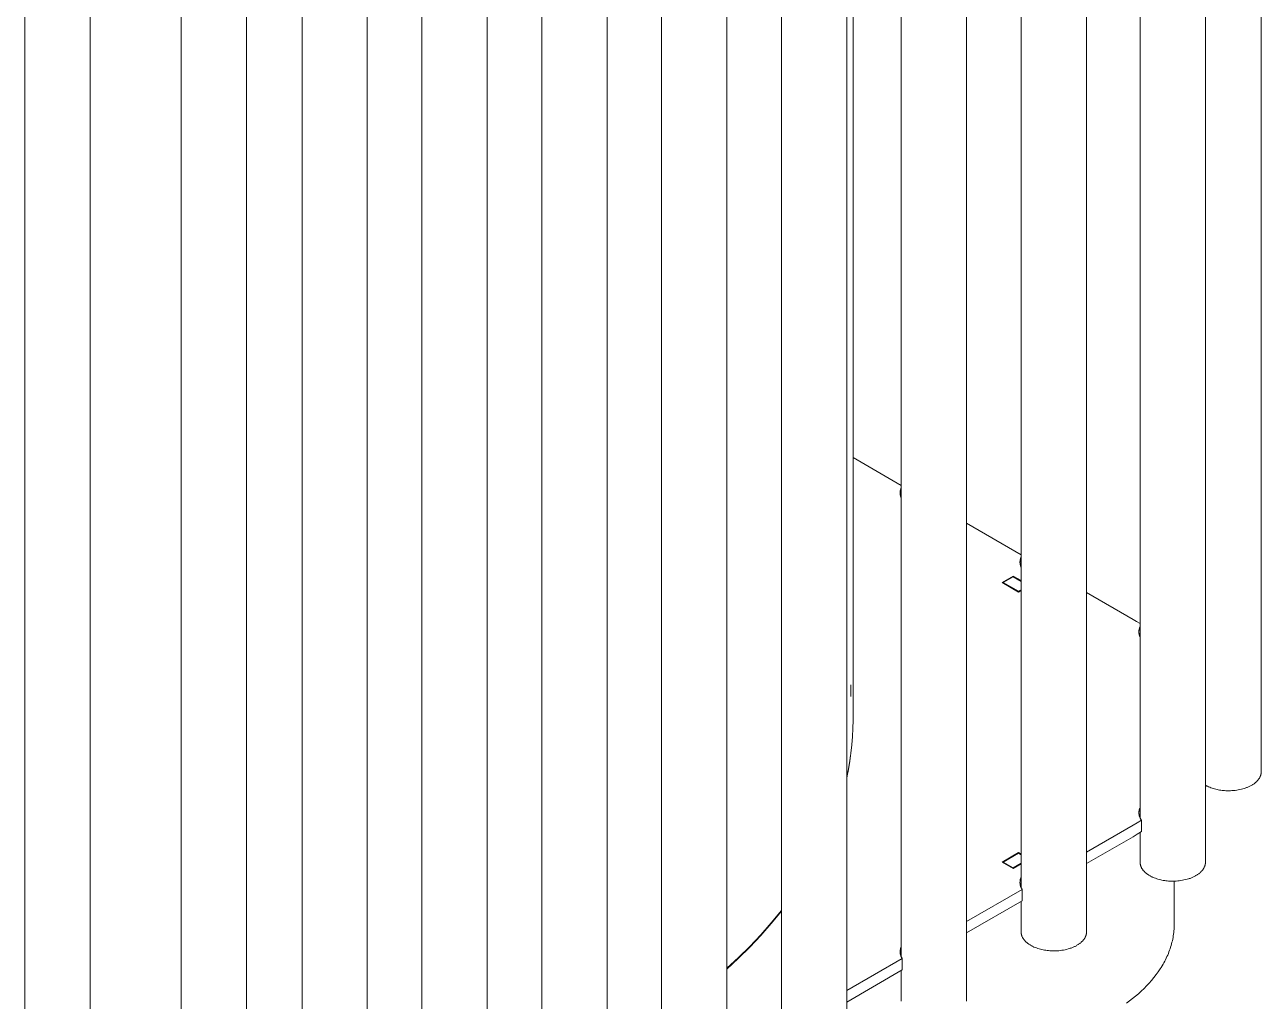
# Model space of a CAD drawing. Header units: millimetres. Extents: x 8434 to 10928, y 788 to 2545.
# Drawn here: x 10670.7 to 10895.8, y 1588.6 to 1766.3 of the extents above; entities that cross this region are included whole.
import ezdxf

# ---------------------------------------------------------------- set-up
doc = ezdxf.new("R2010")
doc.units = ezdxf.units.MM
doc.layers.add('ZANO_R', color=7, linetype='Continuous', lineweight=0)

msp = doc.modelspace()

# ---------------------------------------------------------------- linework, layer by layer
at = {"layer": 'ZANO_R'}
for p, q in [((10895.81, 2076.55), (10895.81, 1630.35)), ((10885.65, 2065.98), (10885.65, 1613.9)), ((10873.75, 1621.99), (10873.75, 2058.97)), ((10863.99, 2053.34), (10863.99, 1601.22)), ((10852.1, 1609.3), (10852.1, 2046.47)), ((10842.18, 2040.74), (10842.18, 1588.62)), ((10830.29, 1596.71), (10830.29, 2033.87)), ((10820.36, 2028.14), (10820.36, 1576.02)), ((10821.5, 2026.01), (10821.5, 1639.78)), ((10808.47, 1584.11), (10808.47, 2021.28)), ((10798.54, 2015.55), (10798.54, 1563.43)), ((10786.65, 1571.52), (10786.65, 2008.68)), ((10776.73, 2002.95), (10776.73, 1550.83)), ((10764.84, 1558.92), (10764.84, 1996.09)), ((10754.91, 1990.36), (10754.91, 1538.24)), ((10743.02, 1546.33), (10743.02, 1983.49)), ((10733.1, 1977.76), (10733.1, 1525.64)), ((10721.21, 1533.73), (10721.21, 1970.9)), ((10711.13, 1965.24), (10711.13, 1513.14)), ((10699.24, 1513.14), (10699.24, 1960.87)), ((10670.74, 1507.27), (10670.74, 1958.18)), ((10682.63, 1958.18), (10682.63, 1507.27)), ((10830.29, 1682.45), (10821.5, 1687.52)), ((10830.09, 1681.32), (10830.08, 1681.24)), ((10830.11, 1681.46), (10830.09, 1681.39)), ((10830.09, 1681.39), (10830.09, 1681.32)), ((10830.12, 1681.53), (10830.11, 1681.46)), ((10830.14, 1681.61), (10830.12, 1681.53)), ((10830.16, 1681.68), (10830.14, 1681.61)), ((10830.18, 1681.75), (10830.16, 1681.68)), ((10830.2, 1681.82), (10830.18, 1681.75)), ((10830.23, 1681.89), (10830.2, 1681.82)), ((10830.26, 1681.95), (10830.23, 1681.89)), ((10830.29, 1682.02), (10830.26, 1681.95)), ((10830.08, 1681.17), (10830.07, 1681.1)), ((10830.07, 1681.1), (10830.08, 1681.02)), ((10830.08, 1681.24), (10830.08, 1681.17)), ((10830.08, 1681.02), (10830.08, 1680.95)), ((10830.08, 1680.95), (10830.09, 1680.88)), ((10830.09, 1680.88), (10830.09, 1680.8)), ((10830.09, 1680.8), (10830.11, 1680.73)), ((10830.11, 1680.73), (10830.12, 1680.66)), ((10830.12, 1680.66), (10830.14, 1680.59)), ((10830.14, 1680.59), (10830.16, 1680.51)), ((10830.16, 1680.51), (10830.18, 1680.44)), ((10830.18, 1680.44), (10830.2, 1680.37)), ((10830.2, 1680.37), (10830.23, 1680.31)), ((10830.23, 1680.31), (10830.26, 1680.24)), ((10830.26, 1680.24), (10830.29, 1680.17)), ((10852.1, 1669.85), (10842.18, 1675.58)), ((10851.89, 1668.57), (10851.9, 1668.65)), ((10851.89, 1668.5), (10851.89, 1668.57)), ((10851.89, 1668.43), (10851.89, 1668.5)), ((10851.9, 1668.35), (10851.89, 1668.43)), ((10851.9, 1668.72), (10851.91, 1668.79)), ((10851.9, 1668.65), (10851.9, 1668.72)), ((10851.9, 1668.28), (10851.9, 1668.35)), ((10851.91, 1668.21), (10851.9, 1668.28)), ((10851.91, 1668.79), (10851.92, 1668.87)), ((10851.92, 1668.13), (10851.91, 1668.21)), ((10851.92, 1668.87), (10851.94, 1668.94)), ((10851.94, 1668.06), (10851.92, 1668.13)), ((10851.94, 1668.94), (10851.95, 1669.01)), ((10851.95, 1667.99), (10851.94, 1668.06)), ((10851.95, 1669.01), (10851.97, 1669.08)), ((10851.97, 1667.92), (10851.95, 1667.99)), ((10851.97, 1669.08), (10851.99, 1669.15)), ((10851.99, 1667.85), (10851.97, 1667.92)), ((10851.99, 1669.15), (10852.02, 1669.22)), ((10852.02, 1667.78), (10851.99, 1667.85)), ((10852.02, 1669.22), (10852.04, 1669.29)), ((10852.04, 1667.71), (10852.02, 1667.78)), ((10852.04, 1669.29), (10852.07, 1669.36)), ((10852.07, 1669.36), (10852.1, 1669.43)), ((10850.66, 1665.97), (10848.62, 1664.79)), ((10850.66, 1665.83), (10848.86, 1664.79)), ((10852.1, 1665.14), (10850.66, 1665.97)), ((10850.66, 1665.97), (10850.66, 1665.83)), ((10850.66, 1665.83), (10852.1, 1665)), ((10852.07, 1667.64), (10852.04, 1667.71)), ((10852.1, 1667.57), (10852.07, 1667.64)), ((10848.62, 1664.79), (10851.62, 1663.06)), ((10848.86, 1664.65), (10848.86, 1664.79)), ((10848.86, 1664.79), (10851.62, 1663.2)), ((10851.62, 1663.2), (10852.1, 1663.47)), ((10851.62, 1663.06), (10852.1, 1663.33)), ((10851.62, 1663.2), (10851.62, 1663.06)), ((10872.48, 1658.09), (10863.99, 1662.99)), ((10872.48, 1658.09), (10873.12, 1657.71)), ((10873.12, 1657.71), (10873.75, 1657.32)), ((10873.67, 1656.54), (10873.64, 1656.47)), ((10873.69, 1656.61), (10873.67, 1656.54)), ((10873.72, 1656.67), (10873.69, 1656.61)), ((10873.75, 1656.74), (10873.72, 1656.67)), ((10873.55, 1655.96), (10873.54, 1655.89)), ((10873.54, 1655.89), (10873.54, 1655.82)), ((10873.54, 1655.82), (10873.54, 1655.74)), ((10873.54, 1655.74), (10873.55, 1655.67)), ((10873.56, 1656.11), (10873.55, 1656.04)), ((10873.55, 1656.04), (10873.55, 1655.96)), ((10873.55, 1655.67), (10873.55, 1655.6)), ((10873.55, 1655.6), (10873.56, 1655.52)), ((10873.57, 1656.18), (10873.56, 1656.11)), ((10873.56, 1655.52), (10873.57, 1655.45)), ((10873.59, 1656.25), (10873.57, 1656.18)), ((10873.57, 1655.45), (10873.59, 1655.38)), ((10873.6, 1656.33), (10873.59, 1656.25)), ((10873.59, 1655.38), (10873.6, 1655.31)), ((10873.62, 1656.4), (10873.6, 1656.33)), ((10873.6, 1655.31), (10873.62, 1655.23)), ((10873.64, 1656.47), (10873.62, 1656.4)), ((10873.62, 1655.23), (10873.64, 1655.16)), ((10873.64, 1655.16), (10873.67, 1655.09)), ((10873.67, 1655.09), (10873.69, 1655.03)), ((10873.69, 1655.03), (10873.72, 1654.96)), ((10873.72, 1654.96), (10873.75, 1654.89)), ((10821.08, 1646.16), (10821.08, 1644.08)), ((10821.48, 1638.27), (10821.5, 1639.78)), ((10821.29, 1635.26), (10821.41, 1636.77)), ((10821.41, 1636.77), (10821.48, 1638.27)), ((10885.69, 1636.75), (10885.65, 1636.78)), ((10885.69, 1636.75), (10885.65, 1636.52)), ((10885.69, 1634.67), (10885.69, 1636.75)), ((10821.13, 1633.77), (10821.29, 1635.26)), ((10885.65, 1634.44), (10885.69, 1634.67)), ((10820.87, 1631.99), (10820.64, 1630.63)), ((10820.66, 1630.79), (10820.92, 1632.27)), ((10821.07, 1633.35), (10820.87, 1631.99)), ((10820.92, 1632.27), (10821.13, 1633.77)), ((10820.36, 1629.31), (10820.66, 1630.79)), ((10820.64, 1630.63), (10820.36, 1629.28)), ((10895.61, 1629.46), (10895.62, 1629.5)), ((10895.62, 1629.5), (10895.64, 1629.54)), ((10895.64, 1629.54), (10895.66, 1629.58)), ((10895.66, 1629.58), (10895.67, 1629.61)), ((10895.67, 1629.61), (10895.69, 1629.65)), ((10895.69, 1629.65), (10895.7, 1629.69)), ((10895.7, 1629.69), (10895.71, 1629.73)), ((10895.71, 1629.73), (10895.72, 1629.77)), ((10895.72, 1629.77), (10895.74, 1629.8)), ((10895.74, 1629.8), (10895.75, 1629.84)), ((10895.75, 1629.88), (10895.76, 1629.92)), ((10895.75, 1629.84), (10895.75, 1629.88)), ((10895.76, 1629.92), (10895.78, 1629.98)), ((10895.78, 1629.98), (10895.79, 1630.04)), ((10895.79, 1630.04), (10895.8, 1630.1)), ((10895.8, 1630.16), (10895.81, 1630.23)), ((10895.8, 1630.1), (10895.8, 1630.16)), ((10895.81, 1630.29), (10895.81, 1630.35)), ((10895.81, 1630.23), (10895.81, 1630.29)), ((10885.65, 1627.93), (10885.74, 1627.88)), ((10885.74, 1627.88), (10885.83, 1627.83)), ((10885.83, 1627.83), (10885.93, 1627.78)), ((10885.93, 1627.78), (10886.03, 1627.73)), ((10886.03, 1627.73), (10886.23, 1627.63)), ((10886.23, 1627.63), (10886.44, 1627.55)), ((10886.44, 1627.55), (10886.65, 1627.46)), ((10886.65, 1627.46), (10886.86, 1627.39)), ((10886.86, 1627.39), (10887.08, 1627.32)), ((10887.08, 1627.32), (10887.31, 1627.25)), ((10887.31, 1627.25), (10887.53, 1627.19)), ((10892.19, 1627.19), (10892.47, 1627.26)), ((10892.47, 1627.26), (10892.74, 1627.34)), ((10892.74, 1627.34), (10892.87, 1627.39)), ((10892.87, 1627.39), (10893, 1627.43)), ((10893, 1627.43), (10893.13, 1627.48)), ((10893.13, 1627.48), (10893.26, 1627.53)), ((10893.26, 1627.53), (10893.38, 1627.58)), ((10893.38, 1627.58), (10893.51, 1627.64)), ((10893.51, 1627.64), (10893.63, 1627.69)), ((10893.63, 1627.69), (10893.74, 1627.75)), ((10893.74, 1627.75), (10893.86, 1627.81)), ((10893.86, 1627.81), (10893.97, 1627.87)), ((10893.97, 1627.87), (10894.08, 1627.93)), ((10894.08, 1627.93), (10894.19, 1627.99)), ((10894.19, 1627.99), (10894.29, 1628.06)), ((10894.29, 1628.06), (10894.39, 1628.12)), ((10894.39, 1628.12), (10894.49, 1628.19)), ((10894.49, 1628.19), (10894.58, 1628.26)), ((10894.58, 1628.26), (10894.67, 1628.33)), ((10894.67, 1628.33), (10894.76, 1628.4)), ((10894.76, 1628.4), (10894.84, 1628.47)), ((10894.84, 1628.47), (10894.92, 1628.55)), ((10894.92, 1628.55), (10895, 1628.62)), ((10895, 1628.62), (10895.07, 1628.69)), ((10895.07, 1628.69), (10895.14, 1628.77)), ((10895.14, 1628.77), (10895.21, 1628.85)), ((10895.21, 1628.85), (10895.27, 1628.92)), ((10895.27, 1628.92), (10895.33, 1629)), ((10895.33, 1629), (10895.38, 1629.07)), ((10895.38, 1629.07), (10895.44, 1629.15)), ((10895.44, 1629.15), (10895.48, 1629.23)), ((10895.48, 1629.23), (10895.53, 1629.31)), ((10895.53, 1629.31), (10895.57, 1629.38)), ((10895.57, 1629.38), (10895.59, 1629.42)), ((10895.59, 1629.42), (10895.61, 1629.46)), ((10887.53, 1627.19), (10887.76, 1627.14)), ((10887.76, 1627.14), (10887.99, 1627.09)), ((10887.99, 1627.09), (10888.21, 1627.05)), ((10888.21, 1627.05), (10888.44, 1627.02)), ((10888.44, 1627.02), (10888.67, 1626.99)), ((10888.67, 1626.99), (10888.89, 1626.96)), ((10888.89, 1626.96), (10889.12, 1626.94)), ((10889.12, 1626.94), (10889.38, 1626.93)), ((10889.38, 1626.93), (10889.65, 1626.92)), ((10889.65, 1626.92), (10889.92, 1626.92)), ((10889.92, 1626.92), (10890.2, 1626.92)), ((10890.2, 1626.92), (10890.48, 1626.94)), ((10890.48, 1626.94), (10890.77, 1626.96)), ((10890.77, 1626.96), (10891.05, 1626.99)), ((10891.05, 1626.99), (10891.34, 1627.02)), ((10891.34, 1627.02), (10891.63, 1627.07)), ((10891.63, 1627.07), (10891.91, 1627.13)), ((10891.91, 1627.13), (10892.19, 1627.19)), ((10873.55, 1623.04), (10873.54, 1622.97)), ((10873.54, 1622.97), (10873.54, 1622.89)), ((10873.54, 1622.89), (10873.55, 1622.82)), ((10873.56, 1623.19), (10873.55, 1623.12)), ((10873.55, 1623.12), (10873.55, 1623.04)), ((10873.55, 1622.82), (10873.55, 1622.74)), ((10873.57, 1623.27), (10873.56, 1623.19)), ((10873.59, 1623.34), (10873.57, 1623.27)), ((10873.6, 1623.42), (10873.59, 1623.34)), ((10873.62, 1623.49), (10873.6, 1623.42)), ((10873.64, 1623.56), (10873.62, 1623.49)), ((10873.67, 1623.63), (10873.64, 1623.56)), ((10873.69, 1623.7), (10873.67, 1623.63)), ((10873.72, 1623.77), (10873.69, 1623.7)), ((10873.75, 1623.84), (10873.72, 1623.77)), ((10872.48, 1620.64), (10863.99, 1615.74)), ((10873.24, 1621.1), (10872.48, 1620.64)), ((10874, 1621.57), (10873.24, 1621.1)), ((10873.55, 1622.74), (10873.56, 1622.67)), ((10873.56, 1622.67), (10873.57, 1622.59)), ((10873.57, 1622.59), (10873.58, 1622.52)), ((10873.58, 1622.52), (10873.59, 1622.45)), ((10873.59, 1622.45), (10873.61, 1622.37)), ((10873.61, 1622.37), (10873.63, 1622.3)), ((10873.63, 1622.3), (10873.65, 1622.23)), ((10873.65, 1622.23), (10873.68, 1622.16)), ((10873.68, 1622.16), (10873.7, 1622.09)), ((10873.7, 1622.09), (10873.73, 1622.02)), ((10873.73, 1622.02), (10873.76, 1621.95)), ((10873.76, 1621.95), (10873.8, 1621.88)), ((10873.8, 1621.88), (10873.84, 1621.82)), ((10873.84, 1621.82), (10873.87, 1621.75)), ((10873.87, 1621.75), (10873.91, 1621.69)), ((10873.91, 1621.69), (10873.96, 1621.63)), ((10873.96, 1621.63), (10874, 1621.57)), ((10874, 1619.49), (10874, 1621.57)), ((10872.48, 1618.56), (10863.99, 1613.66)), ((10872.48, 1618.56), (10873.24, 1619.01)), ((10873.24, 1619.01), (10874, 1619.49)), ((10873.75, 1613.9), (10873.75, 1619.33)), ((10851.62, 1615.67), (10848.62, 1613.94)), ((10848.62, 1613.94), (10850.66, 1612.76)), ((10848.86, 1613.94), (10851.62, 1615.54)), ((10848.86, 1613.8), (10848.86, 1613.94)), ((10850.66, 1612.9), (10848.86, 1613.94)), ((10852.1, 1615.4), (10851.62, 1615.67)), ((10851.62, 1615.67), (10851.62, 1615.54)), ((10852.1, 1615.26), (10851.62, 1615.54)), ((10873.75, 1613.9), (10873.75, 1613.86)), ((10873.75, 1613.86), (10873.76, 1613.83)), ((10873.76, 1613.83), (10873.76, 1613.79)), ((10873.76, 1613.79), (10873.76, 1613.75)), ((10873.76, 1613.75), (10873.76, 1613.72)), ((10885.64, 1613.84), (10885.65, 1613.9)), ((10885.64, 1613.77), (10885.64, 1613.84)), ((10885.64, 1613.71), (10885.64, 1613.77)), ((10850.66, 1612.9), (10852.1, 1613.73)), ((10850.66, 1612.76), (10852.1, 1613.59)), ((10850.66, 1612.76), (10850.66, 1612.9)), ((10873.76, 1613.72), (10873.77, 1613.68)), ((10873.77, 1613.68), (10873.77, 1613.64)), ((10873.77, 1613.64), (10873.78, 1613.61)), ((10873.78, 1613.61), (10873.78, 1613.57)), ((10873.78, 1613.57), (10873.79, 1613.53)), ((10873.79, 1613.53), (10873.8, 1613.49)), ((10873.8, 1613.49), (10873.8, 1613.46)), ((10873.8, 1613.46), (10873.81, 1613.42)), ((10873.81, 1613.42), (10873.82, 1613.38)), ((10873.82, 1613.38), (10873.83, 1613.34)), ((10873.83, 1613.34), (10873.84, 1613.31)), ((10873.84, 1613.31), (10873.86, 1613.27)), ((10873.86, 1613.27), (10873.87, 1613.23)), ((10873.87, 1613.23), (10873.88, 1613.19)), ((10873.88, 1613.19), (10873.9, 1613.15)), ((10873.9, 1613.15), (10873.91, 1613.12)), ((10873.91, 1613.12), (10873.93, 1613.08)), ((10873.93, 1613.08), (10873.96, 1613)), ((10873.96, 1613), (10874, 1612.93)), ((10874, 1612.93), (10874.04, 1612.85)), ((10874.04, 1612.85), (10874.08, 1612.78)), ((10874.08, 1612.78), (10874.13, 1612.7)), ((10874.13, 1612.7), (10874.18, 1612.63)), ((10874.18, 1612.63), (10874.23, 1612.56)), ((10874.23, 1612.56), (10874.28, 1612.48)), ((10874.28, 1612.48), (10874.34, 1612.41)), ((10874.34, 1612.41), (10874.4, 1612.34)), ((10874.4, 1612.34), (10874.47, 1612.27)), ((10874.47, 1612.27), (10874.54, 1612.2)), ((10874.54, 1612.2), (10874.61, 1612.13)), ((10874.61, 1612.13), (10874.68, 1612.06)), ((10874.68, 1612.06), (10874.76, 1611.99)), ((10874.76, 1611.99), (10874.84, 1611.92)), ((10874.84, 1611.92), (10874.92, 1611.86)), ((10874.92, 1611.86), (10875, 1611.79)), ((10875, 1611.79), (10875.09, 1611.73)), ((10875.09, 1611.73), (10875.18, 1611.67)), ((10875.18, 1611.67), (10875.27, 1611.61)), ((10875.27, 1611.61), (10875.37, 1611.55)), ((10875.37, 1611.55), (10875.47, 1611.49)), ((10883.92, 1611.48), (10884.02, 1611.54)), ((10884.02, 1611.54), (10884.13, 1611.61)), ((10884.13, 1611.61), (10884.23, 1611.67)), ((10884.23, 1611.67), (10884.32, 1611.74)), ((10884.32, 1611.74), (10884.42, 1611.81)), ((10884.42, 1611.81), (10884.51, 1611.88)), ((10884.51, 1611.88), (10884.6, 1611.95)), ((10884.6, 1611.95), (10884.68, 1612.02)), ((10884.68, 1612.02), (10884.76, 1612.1)), ((10884.76, 1612.1), (10884.84, 1612.17)), ((10884.84, 1612.17), (10884.91, 1612.24)), ((10884.91, 1612.24), (10884.98, 1612.32)), ((10884.98, 1612.32), (10885.04, 1612.39)), ((10885.04, 1612.39), (10885.11, 1612.47)), ((10885.11, 1612.47), (10885.16, 1612.55)), ((10885.16, 1612.55), (10885.22, 1612.62)), ((10885.22, 1612.62), (10885.27, 1612.7)), ((10885.27, 1612.7), (10885.32, 1612.78)), ((10885.32, 1612.78), (10885.36, 1612.85)), ((10885.36, 1612.85), (10885.4, 1612.93)), ((10885.4, 1612.93), (10885.42, 1612.97)), ((10885.42, 1612.97), (10885.44, 1613.01)), ((10885.44, 1613.01), (10885.46, 1613.05)), ((10885.46, 1613.05), (10885.48, 1613.09)), ((10885.48, 1613.09), (10885.49, 1613.12)), ((10885.49, 1613.12), (10885.51, 1613.16)), ((10885.51, 1613.16), (10885.52, 1613.2)), ((10885.52, 1613.2), (10885.53, 1613.24)), ((10885.53, 1613.24), (10885.55, 1613.28)), ((10885.55, 1613.28), (10885.56, 1613.32)), ((10885.56, 1613.32), (10885.57, 1613.35)), ((10885.57, 1613.35), (10885.58, 1613.39)), ((10885.58, 1613.39), (10885.59, 1613.43)), ((10885.59, 1613.43), (10885.6, 1613.47)), ((10885.6, 1613.47), (10885.61, 1613.53)), ((10885.61, 1613.53), (10885.62, 1613.59)), ((10885.62, 1613.59), (10885.63, 1613.65)), ((10885.63, 1613.65), (10885.64, 1613.71)), ((10851.9, 1610.38), (10851.89, 1610.3)), ((10851.89, 1610.3), (10851.89, 1610.23)), ((10851.89, 1610.23), (10851.89, 1610.16)), ((10851.89, 1610.16), (10851.9, 1610.08)), ((10851.91, 1610.52), (10851.9, 1610.45)), ((10851.9, 1610.45), (10851.9, 1610.38)), ((10851.9, 1610.08), (10851.9, 1610.01)), ((10851.9, 1610.01), (10851.91, 1609.93)), ((10851.92, 1610.6), (10851.91, 1610.52)), ((10851.91, 1609.93), (10851.92, 1609.86)), ((10851.94, 1610.67), (10851.92, 1610.6)), ((10851.92, 1609.86), (10851.94, 1609.79)), ((10851.95, 1610.74), (10851.94, 1610.67)), ((10851.94, 1609.79), (10851.95, 1609.72)), ((10851.97, 1610.81), (10851.95, 1610.74)), ((10851.95, 1609.72), (10851.97, 1609.65)), ((10851.99, 1610.88), (10851.97, 1610.81)), ((10851.97, 1609.65), (10851.99, 1609.58)), ((10852.02, 1610.95), (10851.99, 1610.88)), ((10851.99, 1609.58), (10852.01, 1609.51)), ((10852.01, 1609.51), (10852.04, 1609.44)), ((10852.04, 1611.02), (10852.02, 1610.95)), ((10852.07, 1611.09), (10852.04, 1611.02)), ((10852.04, 1609.44), (10852.07, 1609.37)), ((10852.1, 1611.16), (10852.07, 1611.09)), ((10852.07, 1609.37), (10852.1, 1609.3)), ((10852.1, 1609.3), (10852.13, 1609.23)), ((10875.47, 1611.49), (10875.57, 1611.43)), ((10875.57, 1611.43), (10875.67, 1611.38)), ((10875.67, 1611.38), (10875.77, 1611.32)), ((10875.77, 1611.32), (10875.88, 1611.27)), ((10875.88, 1611.27), (10875.98, 1611.22)), ((10875.98, 1611.22), (10876.09, 1611.17)), ((10876.09, 1611.17), (10876.32, 1611.08)), ((10876.32, 1611.08), (10876.54, 1610.99)), ((10876.54, 1610.99), (10876.78, 1610.91)), ((10876.78, 1610.91), (10877.01, 1610.84)), ((10877.01, 1610.84), (10877.25, 1610.77)), ((10877.25, 1610.77), (10877.5, 1610.71)), ((10877.5, 1610.71), (10877.74, 1610.66)), ((10877.74, 1610.66), (10877.98, 1610.61)), ((10877.98, 1610.61), (10878.23, 1610.57)), ((10878.23, 1610.57), (10878.47, 1610.54)), ((10878.47, 1610.54), (10878.71, 1610.51)), ((10878.71, 1610.51), (10878.95, 1610.49)), ((10878.95, 1610.49), (10879.21, 1610.48)), ((10879.21, 1610.48), (10879.48, 1610.47)), ((10879.48, 1610.47), (10879.76, 1610.47)), ((10879.76, 1610.47), (10880.04, 1610.47)), ((10879.96, 1602.61), (10879.96, 1610.47)), ((10880.04, 1610.47), (10880.32, 1610.49)), ((10880.32, 1610.49), (10880.6, 1610.51)), ((10880.6, 1610.51), (10880.89, 1610.54)), ((10880.89, 1610.54), (10881.17, 1610.57)), ((10881.17, 1610.57), (10881.46, 1610.62)), ((10881.46, 1610.62), (10881.74, 1610.68)), ((10881.74, 1610.68), (10882.02, 1610.74)), ((10882.02, 1610.74), (10882.3, 1610.81)), ((10882.3, 1610.81), (10882.57, 1610.89)), ((10882.57, 1610.89), (10882.7, 1610.94)), ((10882.7, 1610.94), (10882.84, 1610.98)), ((10882.84, 1610.98), (10882.97, 1611.03)), ((10882.97, 1611.03), (10883.09, 1611.08)), ((10883.09, 1611.08), (10883.22, 1611.13)), ((10883.22, 1611.13), (10883.34, 1611.19)), ((10883.34, 1611.19), (10883.46, 1611.24)), ((10883.46, 1611.24), (10883.58, 1611.3)), ((10883.58, 1611.3), (10883.69, 1611.36)), ((10883.69, 1611.36), (10883.81, 1611.42)), ((10883.81, 1611.42), (10883.92, 1611.48)), ((10842.18, 1603.15), (10852.28, 1608.98)), ((10852.13, 1609.23), (10852.17, 1609.17)), ((10852.17, 1609.17), (10852.2, 1609.11)), ((10852.2, 1609.11), (10852.24, 1609.04)), ((10852.24, 1609.04), (10852.28, 1608.98)), ((10852.28, 1608.98), (10852.28, 1606.9)), ((10806.63, 1602.88), (10808.47, 1605.12)), ((10808.47, 1605.01), (10806.63, 1602.77)), ((10852.28, 1606.9), (10842.18, 1601.07)), ((10852.1, 1601.22), (10852.1, 1606.8)), ((10804.72, 1600.71), (10806.63, 1602.88)), ((10806.63, 1602.77), (10804.72, 1600.59)), ((10879.96, 1602.61), (10879.96, 1602.31)), ((10802.73, 1598.61), (10804.72, 1600.71)), ((10804.72, 1600.59), (10802.73, 1598.48)), ((10852.1, 1601.22), (10852.1, 1601.18)), ((10852.1, 1601.18), (10852.1, 1601.14)), ((10852.1, 1601.14), (10852.11, 1601.11)), ((10852.11, 1601.11), (10852.11, 1601.07)), ((10852.11, 1601.07), (10852.11, 1601.03)), ((10852.11, 1601.03), (10852.11, 1600.99)), ((10852.11, 1600.99), (10852.12, 1600.96)), ((10852.12, 1600.96), (10852.12, 1600.92)), ((10852.12, 1600.92), (10852.13, 1600.88)), ((10852.13, 1600.88), (10852.14, 1600.85)), ((10852.14, 1600.85), (10852.14, 1600.81)), ((10852.14, 1600.81), (10852.15, 1600.77)), ((10852.15, 1600.77), (10852.16, 1600.73)), ((10852.16, 1600.73), (10852.17, 1600.7)), ((10852.17, 1600.7), (10852.18, 1600.66)), ((10852.18, 1600.66), (10852.19, 1600.62)), ((10852.19, 1600.62), (10852.2, 1600.58)), ((10852.2, 1600.58), (10852.22, 1600.55)), ((10852.22, 1600.55), (10852.23, 1600.51)), ((10852.23, 1600.51), (10852.24, 1600.47)), ((10852.24, 1600.47), (10852.26, 1600.43)), ((10852.26, 1600.43), (10852.27, 1600.4)), ((10852.27, 1600.4), (10852.31, 1600.32)), ((10852.31, 1600.32), (10852.35, 1600.24)), ((10852.35, 1600.24), (10852.39, 1600.17)), ((10863.71, 1600.17), (10863.75, 1600.25)), ((10863.75, 1600.25), (10863.77, 1600.29)), ((10863.77, 1600.29), (10863.79, 1600.32)), ((10863.79, 1600.32), (10863.81, 1600.36)), ((10863.81, 1600.36), (10863.82, 1600.4)), ((10863.82, 1600.4), (10863.84, 1600.44)), ((10863.84, 1600.44), (10863.86, 1600.48)), ((10863.86, 1600.48), (10863.87, 1600.52)), ((10863.87, 1600.52), (10863.88, 1600.55)), ((10863.88, 1600.55), (10863.9, 1600.59)), ((10863.9, 1600.59), (10863.91, 1600.63)), ((10863.91, 1600.63), (10863.92, 1600.67)), ((10863.92, 1600.67), (10863.93, 1600.71)), ((10863.93, 1600.71), (10863.94, 1600.74)), ((10863.94, 1600.74), (10863.95, 1600.78)), ((10863.95, 1600.78), (10863.96, 1600.84)), ((10863.96, 1600.84), (10863.97, 1600.9)), ((10863.97, 1600.9), (10863.98, 1600.97)), ((10863.98, 1601.03), (10863.99, 1601.09)), ((10863.98, 1600.97), (10863.98, 1601.03)), ((10863.99, 1601.15), (10863.99, 1601.22)), ((10863.99, 1601.09), (10863.99, 1601.15)), ((10879.8, 1600.53), (10879.75, 1600.23)), ((10879.84, 1600.82), (10879.8, 1600.53)), ((10879.88, 1601.12), (10879.84, 1600.82)), ((10879.91, 1601.42), (10879.88, 1601.12)), ((10879.93, 1601.72), (10879.91, 1601.42)), ((10879.95, 1602.01), (10879.93, 1601.72)), ((10879.96, 1602.31), (10879.95, 1602.01)), ((10800.67, 1596.57), (10802.73, 1598.61)), ((10802.73, 1598.48), (10800.67, 1596.44)), ((10830.11, 1598), (10830.1, 1597.93)), ((10830.12, 1598.07), (10830.11, 1598)), ((10830.14, 1598.14), (10830.12, 1598.07)), ((10830.16, 1598.22), (10830.14, 1598.14)), ((10830.18, 1598.29), (10830.16, 1598.22)), ((10830.2, 1598.36), (10830.18, 1598.29)), ((10830.23, 1598.43), (10830.2, 1598.36)), ((10830.26, 1598.49), (10830.23, 1598.43)), ((10830.29, 1598.56), (10830.26, 1598.49)), ((10852.39, 1600.17), (10852.43, 1600.09)), ((10852.43, 1600.09), (10852.47, 1600.02)), ((10852.47, 1600.02), (10852.52, 1599.95)), ((10852.52, 1599.95), (10852.58, 1599.87)), ((10852.58, 1599.87), (10852.63, 1599.8)), ((10852.63, 1599.8), (10852.69, 1599.73)), ((10852.69, 1599.73), (10852.75, 1599.65)), ((10852.75, 1599.65), (10852.82, 1599.58)), ((10852.82, 1599.58), (10852.89, 1599.51)), ((10852.89, 1599.51), (10852.96, 1599.44)), ((10852.96, 1599.44), (10853.03, 1599.37)), ((10853.03, 1599.37), (10853.11, 1599.31)), ((10853.11, 1599.31), (10853.19, 1599.24)), ((10853.19, 1599.24), (10853.27, 1599.17)), ((10853.27, 1599.17), (10853.35, 1599.11)), ((10853.35, 1599.11), (10853.44, 1599.05)), ((10853.44, 1599.05), (10853.53, 1598.98)), ((10853.53, 1598.98), (10853.62, 1598.92)), ((10853.62, 1598.92), (10853.72, 1598.86)), ((10853.72, 1598.86), (10853.81, 1598.8)), ((10853.81, 1598.8), (10853.91, 1598.75)), ((10853.91, 1598.75), (10854.02, 1598.69)), ((10854.02, 1598.69), (10854.12, 1598.64)), ((10854.12, 1598.64), (10854.22, 1598.59)), ((10854.22, 1598.59), (10854.33, 1598.54)), ((10854.33, 1598.54), (10854.44, 1598.49)), ((10854.44, 1598.49), (10854.66, 1598.39)), ((10854.66, 1598.39), (10854.89, 1598.31)), ((10854.89, 1598.31), (10855.13, 1598.23)), ((10855.13, 1598.23), (10855.36, 1598.15)), ((10855.36, 1598.15), (10855.6, 1598.09)), ((10855.6, 1598.09), (10855.84, 1598.03)), ((10855.84, 1598.03), (10856.09, 1597.97)), ((10859.81, 1597.94), (10860.09, 1597.99)), ((10860.09, 1597.99), (10860.37, 1598.06)), ((10860.37, 1598.06), (10860.65, 1598.13)), ((10860.65, 1598.13), (10860.92, 1598.21)), ((10860.92, 1598.21), (10861.05, 1598.25)), ((10861.05, 1598.25), (10861.18, 1598.3)), ((10861.18, 1598.3), (10861.31, 1598.35)), ((10861.31, 1598.35), (10861.44, 1598.4)), ((10861.44, 1598.4), (10861.57, 1598.45)), ((10861.57, 1598.45), (10861.69, 1598.5)), ((10861.69, 1598.5), (10861.81, 1598.56)), ((10861.81, 1598.56), (10861.93, 1598.61)), ((10861.93, 1598.61), (10862.04, 1598.67)), ((10862.04, 1598.67), (10862.16, 1598.73)), ((10862.16, 1598.73), (10862.26, 1598.8)), ((10862.26, 1598.8), (10862.37, 1598.86)), ((10862.37, 1598.86), (10862.47, 1598.92)), ((10862.47, 1598.92), (10862.57, 1598.99)), ((10862.57, 1598.99), (10862.67, 1599.06)), ((10862.67, 1599.06), (10862.77, 1599.13)), ((10862.77, 1599.13), (10862.86, 1599.2)), ((10862.86, 1599.2), (10862.94, 1599.27)), ((10862.94, 1599.27), (10863.03, 1599.34)), ((10863.03, 1599.34), (10863.11, 1599.41)), ((10863.11, 1599.41), (10863.18, 1599.49)), ((10863.18, 1599.49), (10863.26, 1599.56)), ((10863.26, 1599.56), (10863.33, 1599.63)), ((10863.33, 1599.63), (10863.39, 1599.71)), ((10863.39, 1599.71), (10863.45, 1599.79)), ((10863.45, 1599.79), (10863.51, 1599.86)), ((10863.51, 1599.86), (10863.57, 1599.94)), ((10863.57, 1599.94), (10863.62, 1600.02)), ((10863.62, 1600.02), (10863.67, 1600.09)), ((10863.67, 1600.09), (10863.71, 1600.17)), ((10879.22, 1598.18), (10879.12, 1597.89)), ((10879.31, 1598.47), (10879.22, 1598.18)), ((10879.4, 1598.76), (10879.31, 1598.47)), ((10879.49, 1599.05), (10879.4, 1598.76)), ((10879.56, 1599.35), (10879.49, 1599.05)), ((10879.63, 1599.64), (10879.56, 1599.35)), ((10879.69, 1599.93), (10879.63, 1599.64)), ((10879.75, 1600.23), (10879.69, 1599.93)), ((10798.54, 1594.61), (10800.67, 1596.57)), ((10800.67, 1596.44), (10798.54, 1594.47)), ((10820.36, 1590.55), (10830.47, 1596.39)), ((10830.09, 1597.85), (10830.08, 1597.78)), ((10830.08, 1597.78), (10830.08, 1597.71)), ((10830.08, 1597.71), (10830.08, 1597.63)), ((10830.08, 1597.63), (10830.08, 1597.56)), ((10830.08, 1597.56), (10830.08, 1597.49)), ((10830.08, 1597.49), (10830.09, 1597.41)), ((10830.1, 1597.93), (10830.09, 1597.85)), ((10830.09, 1597.41), (10830.09, 1597.34)), ((10830.09, 1597.34), (10830.11, 1597.27)), ((10830.11, 1597.27), (10830.12, 1597.19)), ((10830.12, 1597.19), (10830.14, 1597.12)), ((10830.14, 1597.12), (10830.15, 1597.05)), ((10830.15, 1597.05), (10830.17, 1596.98)), ((10830.17, 1596.98), (10830.2, 1596.91)), ((10830.2, 1596.91), (10830.22, 1596.84)), ((10830.22, 1596.84), (10830.25, 1596.77)), ((10830.25, 1596.77), (10830.28, 1596.71)), ((10830.28, 1596.71), (10830.31, 1596.64)), ((10830.31, 1596.64), (10830.35, 1596.57)), ((10830.35, 1596.57), (10830.39, 1596.51)), ((10830.39, 1596.51), (10830.42, 1596.45)), ((10830.42, 1596.45), (10830.47, 1596.39)), ((10830.47, 1596.39), (10830.47, 1594.31)), ((10856.09, 1597.97), (10856.33, 1597.93)), ((10856.33, 1597.93), (10856.58, 1597.89)), ((10856.58, 1597.89), (10856.82, 1597.86)), ((10856.82, 1597.86), (10857.06, 1597.83)), ((10857.06, 1597.83), (10857.3, 1597.81)), ((10857.3, 1597.81), (10857.56, 1597.79)), ((10857.56, 1597.79), (10857.83, 1597.78)), ((10857.83, 1597.78), (10858.11, 1597.78)), ((10858.11, 1597.78), (10858.38, 1597.79)), ((10858.38, 1597.79), (10858.67, 1597.8)), ((10858.67, 1597.8), (10858.95, 1597.82)), ((10858.95, 1597.82), (10859.24, 1597.85)), ((10859.24, 1597.85), (10859.52, 1597.89)), ((10859.52, 1597.89), (10859.81, 1597.94)), ((10878.23, 1595.9), (10878.08, 1595.62)), ((10878.38, 1596.18), (10878.23, 1595.9)), ((10878.52, 1596.46), (10878.38, 1596.18)), ((10878.65, 1596.74), (10878.52, 1596.46)), ((10878.78, 1597.03), (10878.65, 1596.74)), ((10878.9, 1597.31), (10878.78, 1597.03)), ((10879.01, 1597.6), (10878.9, 1597.31)), ((10879.12, 1597.89), (10879.01, 1597.6)), ((10830.47, 1594.31), (10820.36, 1588.47)), ((10830.29, 1588.62), (10830.29, 1594.2)), ((10877.06, 1593.99), (10876.68, 1593.46)), ((10877.43, 1594.52), (10877.06, 1593.99)), ((10877.6, 1594.79), (10877.43, 1594.52)), ((10877.77, 1595.07), (10877.6, 1594.79)), ((10877.93, 1595.34), (10877.77, 1595.07)), ((10878.08, 1595.62), (10877.93, 1595.34)), ((10874.95, 1591.43), (10874.47, 1590.94)), ((10875.41, 1591.92), (10874.95, 1591.43)), ((10875.85, 1592.42), (10875.41, 1591.92)), ((10876.28, 1592.94), (10875.85, 1592.42)), ((10876.68, 1593.46), (10876.28, 1592.94)), ((10872.4, 1589.11), (10871.84, 1588.68)), ((10872.94, 1589.55), (10872.4, 1589.11)), ((10873.46, 1590), (10872.94, 1589.55)), ((10873.98, 1590.47), (10873.46, 1590)), ((10874.47, 1590.94), (10873.98, 1590.47)), ((10871.84, 1588.68), (10871.27, 1588.25))]:
    msp.add_line(p, q, dxfattribs=at)

doc.saveas('drawing.dxf')
